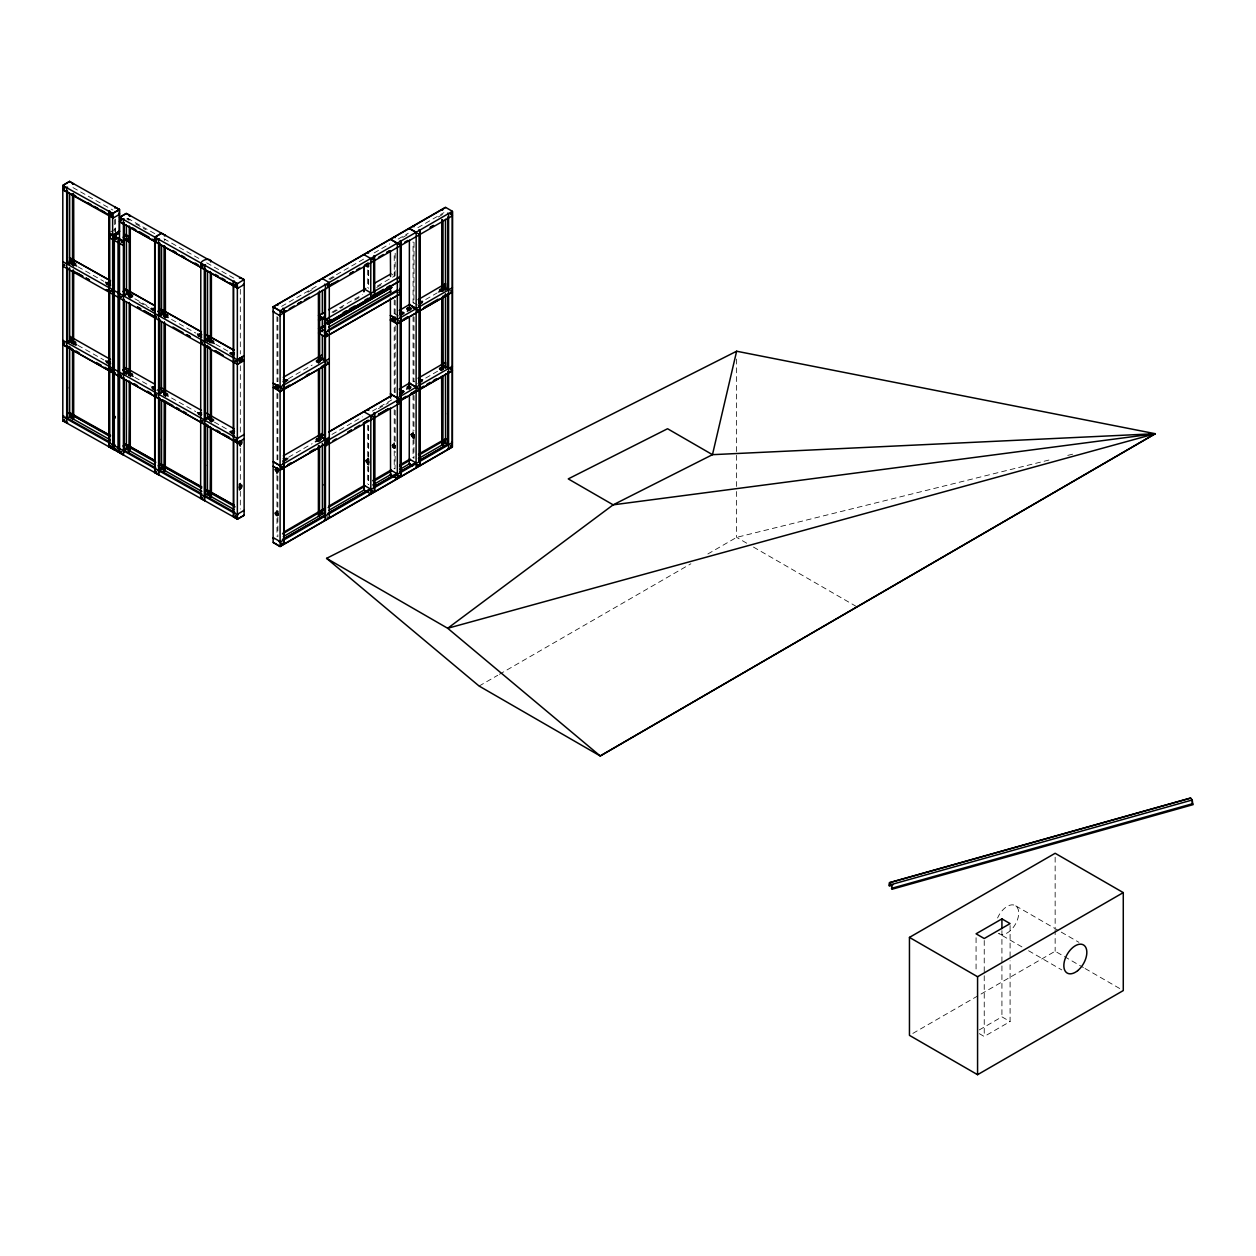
<?xml version="1.0" encoding="UTF-8"?>
<svg xmlns="http://www.w3.org/2000/svg" width="1256" height="1256" viewBox="0 0 1256 1256"><rect width="100%" height="100%" fill="white"/><g stroke="black" fill="none" stroke-linecap="round" stroke-linejoin="round"><path stroke-width="0.75" stroke-dasharray="5 3.75" d="M392.484 274.232L392.579 274.986M110.497 231.936L115.615 228.922M281.579 306.37L318.757 284.908M328.884 279.052L364.13 258.799M374.194 252.896L389.721 243.931M398.168 239.064L408.294 233.208M417.856 227.681L443.933 212.641M307.83 292.224L314.581 288.331M329.826 279.633L336.514 275.661M402.689 237.463L407.289 234.794M438.281 217.005L443.18 214.085M331.961 312.21L362.34 294.673M377.397 285.976L394.227 276.257L394.227 252.676M332.919 312.666L343.014 306.825M354.804 300.121L361.524 296.149M376.674 287.498L383.41 283.511M276.979 316.528L277.058 381.212M394.227 313.56L394.227 299.839M288.409 378.778L312.163 365.072M425.705 299.509L437.229 292.852M277.058 459.775L276.979 393.112M413.067 316.418L413.067 381.259L418.248 383.944M288.597 457.247L312.163 443.651M425.705 378.087L438.674 370.599M331.961 434.435L362.34 416.898M372.341 411.105L392.626 399.408M378.354 408.655L388.449 402.831M479.101 686.043L497.753 675.288M499.433 674.299L690.894 563.771M707.835 553.99L736.628 537.364L1052.528 459.162M912.845 1033.405L1055.15 951.247L1083.394 967.544M979.303 1029.904L1001.927 1016.842L1010.091 1021.552L1010.091 960.824M979.335 1033.657L984.233 1036.483L1010.091 1021.552M1067.757 455.394L1073.456 453.981M72.989 187.615L112.852 210.05M127.547 218.309L155.414 233.993M163.955 238.797L199.814 258.971M206.643 262.818L235.877 279.272M127.547 218.403L130.012 219.706M126.683 218.827L129.148 220.318M135.805 223.961L145.806 229.675M77.966 266.774L103.824 281.328M134.879 298.802L148.459 306.448M171.523 319.416L195.732 333.028M215.844 344.348L229.189 351.868M139.133 302.194L149.134 307.814M77.966 345.353L103.824 359.907M134.879 377.381L150.155 385.969M171.523 397.995L195.732 411.607M214.384 422.11L229.189 430.431M413.145 302.523L418.248 305.459M414.025 303.136L413.067 302.68L413.067 241.89M394.196 313.451L399.298 316.402M746.723 543.189L736.628 537.364L736.628 488.38M753.459 547.067L857.754 607.292M413.067 381.259L414.025 381.714M395.185 392.594L394.227 392.139L394.227 327.298M412.973 457.467L413.852 458.063M276.979 381.259L277.937 381.714L277.843 317.124M394.133 468.331L395.012 468.943L395.185 451.454M1015.774 905.874L1078.92 942.33M1085.058 968.502L1123.272 990.576M1021.929 946.898L998.661 933.475A16.25 9.389 -60 0 0 1015.602 923.898A16.25 9.389 -60 0 0 1014.314 905.136A16.25 9.389 -60 0 0 997.594 917.979M1028.57 950.729L1061.791 969.915M115.521 228.969L115.521 233.302M1055.15 857.204L1055.15 927.729M1055.15 929.691L1055.15 951.247M1010.091 925.562L1010.091 958.862M1001.927 930.633L1001.927 963.949M1001.927 965.895L1001.927 1016.842M984.233 940.493L984.233 973.793M984.233 975.755L984.233 1036.483M976.069 937.73L976.069 971.029M736.628 359.059L736.628 486.417M414.025 242.424L413.946 303.183M414.025 316.967L413.946 381.761M414.025 395.53L413.946 430.824M413.946 438.658L413.946 458.252M413.067 394.871L413.067 430.321M413.067 439.993L413.067 457.749M395.185 253.225L395.106 276.854M395.185 300.31L395.106 314.063M395.185 325.885L395.106 392.641M395.185 410.32L395.106 441.704M394.306 271.955L394.306 276.21M394.227 409.676L394.227 441.201M394.227 450.873L394.227 468.629M368.667 270.495L368.667 288.048M368.667 425.737L368.667 457.027M368.667 466.808L368.667 484.408M368.573 270.542L368.573 288.095M368.573 425.784L368.573 457.074M368.573 466.855L368.573 484.455M367.71 269.93L367.71 287.593M367.71 425.172L367.71 456.572M367.71 466.243L367.71 483.937M277.843 393.63L277.843 460.34M277.843 476.103L277.843 509.402M277.843 517.236L277.843 536.83M276.979 475.412L276.979 510.862M276.979 518.571L276.979 536.328M240.32 289.273L240.32 354.004M240.32 365.779L240.32 432.566M240.32 448.156L240.32 481.629M240.32 491.3L240.32 509.057M115.615 219.109L115.615 230.931M114.657 219.643L114.751 231.449M165.18 239.488L164.316 240.1L165.18 239.488"/><path stroke-width="1.5" d="M112.506 234.998L108.754 232.988L123.496 241.293L130.279 237.18L125.396 234.417M130.2 237.321L126.526 235.249M893.063 884.695L889.295 885.794L889.562 882.623L1190.594 798.031L1192.242 799.978L1192.494 803.777M110.685 291C112.726 291.298 108.675 290.466 110.685 290.78M736.628 351.225L712.466 454.672L613.163 504.834L447.701 628.283L326.576 558.355L736.628 351.225L1155.284 433.713L600.227 755.971L479.101 686.043L326.576 558.355M63.742 189.154L62.8 189.813L112.71 217.806L112.71 213.457L119.493 209.532L69.582 181.461L62.973 185.543M118.033 452.003L118.033 238.106L114.218 235.971L119.242 232.988L114.296 236.018L114.296 449.805L118.975 451.438M159.449 474.203L158.586 474.815L154.692 472.633L154.692 237.258L161.553 233.192M237.431 283.715L233.459 281.564L233.459 516.954L237.431 519.089L62.878 420.886M69.582 416.914L73.555 419.049L73.555 350.393M122.962 450.81L126.385 448.879L126.385 380.128M244.135 515.117L244.214 279.523L237.353 283.668L237.353 519.309L244.214 515.243L237.353 519.042M69.661 181.304L62.8 185.37L62.8 421.105M72.597 184.239L73.555 183.674M108.754 446.775L108.754 211.401L109.696 210.835M115.615 207.334L114.751 207.946M108.754 211.401L112.632 213.583L119.493 209.344L119.603 452.804M109.005 215.718L109.884 215.2M119.414 213.74L118.551 214.352L119.493 213.787M112.632 217.853L113.59 217.288L62.878 189.672M112.71 218.34L119.414 214.384M240.32 277.607L244.135 279.743L126.307 213.379L119.524 217.288L237.431 283.636M130.279 215.592L129.337 216.158L130.122 215.592L126.385 213.504L119.603 217.414L123.418 219.659L124.36 219.094L123.418 219.565L123.418 455.033M119.524 221.731L237.353 288.017L238.295 287.451M123.323 223.772L124.187 223.254M62.878 261.688L237.431 359.985M69.582 257.716L109.523 280.104M109.696 236.756L108.754 237.415L123.496 245.532M112.506 235.092L119.21 231.135M113.04 235.312L119.744 231.339M63.742 265.518L62.8 266.162L237.431 364.334M66.662 263.807L73.366 259.851M72.424 264.655L73.476 264.137L72.424 264.749L72.518 261.923M118.033 238.2L118.975 237.651M123.167 237.227L126.526 235.155M123.418 245.674L124.36 245.014M124.438 239.425L129.337 242.173L130.279 241.607L125.302 238.813M158.586 474.815L158.586 239.346L159.449 238.828M164.489 235.94L165.447 235.374M108.911 287.797L109.774 287.279L109.696 214.76M108.911 291.816L109.696 291.251L109.774 365.857L108.911 366.375L109.774 365.857M108.754 292.02L109.774 291.298M112.632 289.775L112.71 294.155M109.005 292.067L109.884 291.471L106.477 289.555M126.385 289.587L122.962 291.612L126.416 289.696L154.943 305.852M123.386 295.819L130.279 291.769M122.962 296.243L126.495 294.171L126.385 225.169M130.2 292.036L129.337 292.538M123.323 300.121L124.36 299.509M123.418 300.278L124.36 299.713M130.279 296.212L129.337 296.777L129.242 225.907M62.8 340.313L237.431 438.564M69.661 336.247L110.559 359.452M63.742 344.081L62.8 344.741L237.431 442.897M73.366 338.414L66.694 342.605L67.636 342.15L67.557 267.544M73.476 338.696L72.597 339.199L72.518 270.48M66.584 346.782L67.636 346.154M73.476 342.7L72.424 343.328L72.518 340.502M204.524 500.673L204.524 265.299L205.482 264.733L204.524 265.204L204.524 500.579L200.646 498.475L200.803 263.101M211.385 261.232L210.443 261.798L211.228 261.232C208.543 255.627 194.727 263.917 204.524 265.299M158.13 311.221L161.475 309.243L158.13 311.504M158.225 311.567L161.584 309.573L201.431 331.804M158.554 315.523L165.258 311.645M158.664 315.79L165.447 311.567M164.316 316.355L165.368 315.837L164.316 316.449L164.41 245.689L164.489 316.559A1.868 1.083 0 0 0 167.597 316.072A1.868 1.083 0 0 0 165.274 314.769A1.868 1.083 0 0 0 164.473 316.575A1.868 1.083 0 0 0 167.597 315.978A1.868 1.083 0 0 0 165.274 314.675A1.868 1.083 0 0 0 164.473 316.481M158.586 320.06L159.528 319.401M239.456 278.11L240.32 277.513M244.214 283.95L243.256 284.421M237.431 288.519L244.135 284.547M108.754 370.599L109.774 369.876M109.005 370.646L109.884 370.143M112.632 368.353L112.71 372.734M112.632 372.781L113.59 372.216M122.962 370.002L126.307 368.024M122.962 370.284L126.385 368.165M123.386 374.304L130.279 370.347M123.418 374.524L130.2 370.489L130.122 303.842M129.148 375.246L130.2 374.618M130.279 374.79L129.337 375.34L129.242 372.42M237.353 514.881L238.295 514.316L237.431 514.929L62.8 416.662L63.742 416.097M110.591 435.816L68.719 413.161L69.661 412.596L110.34 435.487M62.878 416.709L63.742 416.207M66.913 418.656L69.661 417.039L69.661 346.342M62.973 420.933L67.636 422.55M73.555 419.049L72.518 419.567L72.518 349.042L67.447 346.169L67.636 418.64M204.508 341.459L211.385 337.409M201.776 343.265L200.897 343.689M206.738 340.329L207.601 339.811M210.443 338.178L211.306 337.676M210.254 342.307L211.228 341.632M206.549 340.219L210.443 342.401L211.385 341.852L211.385 272.992M158.13 389.972L161.553 387.947L201.431 410.382M158.13 390.067L161.584 388.057M165.447 390.129L158.586 394.321L159.528 393.85L159.528 319.291M161.663 392.531L160.611 392.845M164.41 390.851L164.41 322.18L164.41 390.851L165.274 390.349M165.368 394.415L164.316 395.028L164.41 392.202M165.447 394.572L164.489 395.138L164.489 392.249M233.616 357.96L234.495 357.442M233.616 361.979L234.495 361.461M237.431 359.703L244.135 355.746L237.353 359.938M233.726 362.246L234.589 361.634M237.353 364.381L238.295 363.816M239.551 358.698L243.256 360.88L244.214 360.315L240.43 358.274M237.431 364.507L244.135 360.55M109.005 442.661L109.884 442.065L65.453 417.165M112.632 213.41L112.71 448.926L108.911 446.775L109.774 446.257M112.538 444.655L115.269 445.189L114.406 445.707M118.786 447.073L117.923 447.591L118.786 447.167M122.962 446.006L126.307 444.027M126.495 444.765L125.631 445.283L126.495 444.671L154.99 460.795M129.148 447.262L130.012 446.649M130.279 382.311L130.279 450.967L129.337 451.532L130.122 382.405M200.646 422.299L201.588 421.733M204.508 420.038L211.196 415.971M200.897 422.346L201.776 421.749M204.524 420.163L211.385 415.987M204.43 424.34L205.482 423.712L205.482 496.183M211.306 420.258L210.254 420.791M204.524 424.481L205.482 423.837M211.385 420.415L210.443 420.98L210.364 348.038M158.13 465.788L161.475 463.809M164.316 466.949L165.18 466.431L164.316 467.044M164.41 471.267L164.489 400.805L164.41 471.267L165.447 470.749L161.553 468.567L158.13 470.592L161.553 468.661L161.553 399.91M233.538 436.491L234.495 436.02M233.538 440.511L234.401 439.993M234.495 440.04L233.726 440.73L234.589 440.306M237.353 438.517L244.214 434.45M238.295 442.395L237.431 442.803L62.878 344.599M243.256 439.443L244.135 438.846L237.353 442.96M200.897 494.377L201.776 493.765L159.339 469.885M207.601 490.311L206.738 490.908L235.013 506.827M204.43 496.356L205.293 495.743L234.998 512.558M211.118 492.289L210.254 492.807M211.385 427.951L211.385 496.607L210.443 497.172L211.228 428.045M237.431 514.285L244.135 510.313M244.214 510.815L243.256 511.459L244.135 510.957M69.582 181.539L73.382 183.674M123.418 241.246L119.822 239.221M114.139 449.805L114.296 236.018M1155.284 433.713L600.227 755.971L447.701 628.283L1155.284 433.713L712.466 454.672L667.564 428.736L568.246 478.897L613.163 504.834L1155.284 433.713L1151.485 434.655M273.133 306.809L445.472 207.303L452.427 211.322L452.427 447.042L280.088 546.548L273.133 542.529L273.133 306.809L280.088 310.907L280.088 546.548M445.55 207.538L273.133 306.982L280.088 311.001M277.843 305.365L276.979 304.768M319.464 281.344L318.49 280.795M395.106 237.667L394.227 237.07M413.946 226.786L413.067 226.19M442.599 210.254L441.625 209.705M282.961 308.222L283.919 308.788L283.919 544.162L282.883 543.644M324.566 284.201L325.445 284.814L325.445 520.188L324.488 519.623M400.13 240.571L401.182 241.089L401.182 476.464L400.224 475.898M418.97 229.707L420.022 230.209L420.022 465.584M447.623 213.159L448.58 213.708L448.58 449.099L447.623 448.533M279.994 310.876L452.427 211.322L452.254 446.869L279.994 546.407L273.29 542.356M282.49 312.666L285.866 310.719M333.17 283.401L328.146 286.305L329.025 286.902L328.146 286.305L338.194 280.59M365.009 265.016L368.353 263.085L365.009 265.126M430.29 227.336L433.54 225.452L430.29 227.43M282.49 312.76L285.866 310.813M289.241 308.866L294.312 305.946M304.423 300.09L309.494 297.17M356.626 269.962L359.985 268.015M378.449 257.354L383.394 254.513M404.652 242.235L407.713 240.461M323.624 312.775L318.49 315.539L325.445 319.558M328.601 309.714L365.7 288.472M374.037 283.479L390.946 273.902M323.624 317.014L318.49 319.982L319.464 320.531L322.823 318.49M319.464 320.359L318.663 319.793M318.584 315.68L325.367 319.605L401.182 275.833M327.847 321.489L331.223 319.448M342.998 312.744L346.373 310.703M349.733 308.866L354.773 305.946M364.884 300.121L368.244 298.174M373.299 295.254L383.394 289.335M386.754 287.483L390.114 285.536M400.13 279.586L401.182 280.088L325.367 323.844L324.488 323.263L325.445 323.985L401.182 280.261L400.224 279.539M323.624 325.791L318.49 328.57L319.464 329.213L322.823 327.267M328.601 322.729L390.946 286.933M319.464 329.119L322.823 327.172M327.879 324.268L391.825 287.341M327.879 324.362L391.825 287.436M323.624 330.045L318.49 332.997L325.445 337.016L401.182 293.292L325.367 336.875L324.488 332.024M328.601 327.172L390.946 291.172M327.847 330.171L396.849 290.246M325.367 332.62L401.182 288.864L400.224 288.299M283.306 377.287L322.337 354.757M399.267 310.53L409.833 304.25M418.122 299.65L445.472 283.668M318.663 357.191L319.542 357.693M441.72 286.148L442.677 286.604L442.677 220.004M274.436 386.848L278.22 384.666M283.306 381.73L286.933 379.642M317.313 362.073A1.868 1.083 0 0 0 320.123 361.131A1.868 1.083 0 0 0 317.313 360.189A1.868 1.083 0 0 0 317.313 362.073L322.415 359.137M395.248 317.093L390.381 319.903L391.338 320.359M400.099 314.298L403.349 312.43M419.111 303.324L422.613 301.299M438.674 292.02L444.341 288.754M274.436 386.942L276.87 385.529C279.539 386.126 274.075 389.203 273.211 387.555L280.088 391.621L329.292 363.204L328.334 362.654M318.663 292.491L318.757 361.351L322.415 359.247L322.337 335.462M390.475 319.95L395.012 318.349L392.563 319.762M441.892 290.262L444.341 288.849M277.843 385.78L277.843 389.705M442.677 290.623L442.599 287.985M284.453 382.169L287.797 380.144M401.151 314.801L404.228 312.932M407.289 311.252L410.367 309.384L409.487 308.976M441.798 219.502L441.72 290.152L442.771 290.764L446.43 288.66M324.566 290.058L324.566 360.598M419.064 233.569L419.064 306.04M397.257 319.526L452.427 287.687M283.762 385.168L282.883 384.666M401.009 317.47L400.13 316.967L400.224 244.433M419.849 306.605L418.97 306.087M284.453 387.978L289.492 385.074M306.244 375.403L309.588 373.472M321.316 366.705L324.676 364.758M403.113 319.479L407.713 316.716M423.696 307.594L438.156 299.148M442.991 296.463L446.194 294.501M452.348 291.973L397.257 323.781L452.427 292.114L451.469 291.471M283.306 455.865L322.337 433.336M399.267 389.109L409.833 382.829M418.122 378.229L445.55 362.293L445.55 366.721L441.892 368.84M318.663 435.754L325.445 439.679L325.367 446.068L401.182 402.501L400.224 401.841M441.72 364.711L442.677 365.182M319.464 436.319L319.542 369.562M320.186 436.79L323.546 434.859M328.601 431.938L390.867 395.985M320.264 436.947L323.624 435M328.68 432.08L390.946 396.127M283.306 460.293L286.933 458.22M315.413 441.767L320.641 438.752M400.099 392.861L403.349 390.993M406.583 389.125L409.833 387.256M419.111 381.903L422.613 379.877M440.526 369.531L445.55 366.626M442.677 369.186L442.599 296.557M282.773 461.721L287.797 458.723M399.612 394.164L404.228 391.511M324.566 439.176L324.566 364.617L325.54 365.182L324.488 364.664M401.088 321.442L400.13 320.986L400.224 395.499M279.994 465.803L329.213 437.292M397.257 398.105L452.427 366.25M283.762 463.747L282.883 463.244M401.009 396.048L400.13 395.546M325.367 441.829L401.182 398.058M287.812 464.626L291.156 462.695M309.588 452.05L314.612 449.146M403.113 398.058L406.175 396.284M410.791 393.615L415.406 390.867M420.477 388.026L423.696 386.173M426.914 384.305L430.133 382.358M433.336 380.599L436.554 378.653M329.213 441.641L279.994 470.042L279.13 469.634M397.257 402.36L452.348 370.551M348.053 431.97L351.413 430.023M388.434 408.64L378.339 414.48L388.434 408.75M332.903 440.809L336.263 438.862M348.053 432.064L351.413 430.117M354.773 428.17L359.828 425.266M283.338 532.403L323.812 508.837M328.946 506.074L364.366 485.428M372.812 480.546L391.401 469.822M399.848 464.94L409.99 459.084M418.436 454.201L445.55 438.736L445.55 442.991L448.251 444.64M282.522 533.879L323.122 510.344L322.243 509.842L323.122 510.438M328.146 507.55L365.009 486.166L364.13 485.664L365.009 486.166M373.425 481.409L391.527 470.953L390.647 470.435M399.612 466.274L410.367 459.979L409.487 459.57M418.735 455.237L446.43 439.16L445.472 438.595M283.275 536.689L323.907 513.217M328.884 510.344L364.46 489.809M372.812 484.973L391.48 474.203M399.848 469.367L410.068 463.48M418.436 458.644L445.55 442.991L445.472 374.209M442.677 377.02L442.599 445.629L442.599 377.067M324.676 515.352L282.49 539.609L324.676 515.352L325.54 515.871M370.033 489.071L328.146 513.249L329.025 513.861L328.146 513.343L370.033 489.165L370.913 489.667L370.033 489.165M374.398 487.658L373.519 487.061L396.551 473.763L397.43 474.36M400.915 472.35L400.036 471.754L415.406 462.883L416.27 463.385M448.204 443.933L418.876 460.874L419.755 461.47M373.519 487.155L396.551 473.763M400.036 471.848L415.406 462.977M418.876 460.968L448.204 444.027M279.994 542.168L452.427 442.614L451.469 442.065M909.454 937.4L1055.15 853.279L1123.272 892.608L1123.272 990.576L977.576 1074.696L909.454 1035.352L909.454 937.4L977.576 976.728L1123.272 892.608M1001.927 918.89L976.069 933.805L984.233 938.53L1010.091 923.6L1001.927 918.89L1001.927 928.671M1190.625 798.11L889.593 882.701L889.295 885.794M891.462 888.369L1192.494 803.73L1193.2 804.609L892.168 889.201L891.211 884.554L889.562 882.623M115.615 207.428L119.336 209.532M165.274 235.374L161.553 233.286L154.865 237.258L154.865 472.633M67.557 187.128L66.694 187.741L62.8 185.543L112.71 213.457M234.401 281.014L233.459 281.564L233.616 516.938M154.692 237.258L158.586 239.441M72.283 193.958L75.705 195.983M87.669 202.703L91.091 204.634M94.498 206.455L97.921 208.48M101.328 210.302L104.75 212.327M132.508 227.838L135.836 229.817M139.165 231.591L149.166 237.306M152.494 239.174L155.823 241.058M172.92 250.588L176.311 252.582M181.413 255.455L184.805 257.354M194.978 262.991L198.369 265M215.2 274.358L218.497 276.32M221.794 278.078L225.091 280.025M230.052 282.82L234.998 285.599M119.603 221.59L237.431 287.875M124.438 239.331L129.337 242.078M125.396 289.021L155.257 305.82M206.408 334.614L234.197 350.251M69.582 257.81L110.559 280.873M161.475 309.51L200.756 331.615M207.413 335.368L233.867 350.251M72.518 260.573L72.518 193.989M130.122 296.008L129.148 296.573M69.582 262.049L76.679 266.052M105.535 282.286L110.622 285.143M126.385 294.014L131.488 296.887M151.662 308.238L155.257 310.263A1.868 1.083 0 0 1 152.478 309.4A1.868 1.083 0 0 1 155.273 308.442M161.553 313.812L168.194 317.548M197.428 333.986L201.431 336.231M206.408 339.041L214.384 343.532M230.664 352.685L234.197 354.679A1.868 1.083 0 0 1 231.606 354.333A1.868 1.083 0 0 1 231.905 352.873A1.868 1.083 0 0 1 234.432 352.92M68.719 262.661L72.597 264.639M106.352 283.746L109.759 285.756M150.798 308.756L154.127 310.719M198.26 335.446L201.651 337.456M229.785 353.203L233.051 355.118M67.557 263.524L67.557 191.053M124.281 295.443L124.281 222.971M66.772 264.09L73.476 260.118L73.382 193.471M204.618 341.632L205.482 341.13L205.387 268.596M77.637 273.321L82.723 276.194M86.115 278.094L89.521 280.01L86.115 278.188M137.501 307.014L140.829 308.882L137.501 307.108M144.173 310.766L154.158 316.386M206.926 346.059L210.176 347.896L206.926 346.169M219.941 353.391L215.059 350.644L223.191 355.322M72.55 270.558L82.723 276.289M106.477 289.649L109.884 291.565M144.173 310.86L154.158 316.481M172.92 327.031L183.109 332.762M125.396 367.6L155.257 384.399M206.408 413.177L234.197 428.814M211.306 416.238L211.228 349.482M129.242 371.07L129.242 302.398M69.582 340.627L76.679 344.631M105.535 360.865L110.622 363.722M125.396 372.027L133.183 376.423M151.866 386.926L155.257 388.842A1.868 1.083 0 0 1 152.478 387.869A1.868 1.083 0 0 1 155.273 386.911A1.868 1.083 0 0 0 152.478 387.963A1.868 1.083 0 0 0 155.304 388.889M164.881 394.243L168.194 396.127M197.428 412.565L201.431 414.81M206.408 417.62L212.5 421.043M230.664 431.263L234.197 433.257M70.823 341.428L73.288 342.81L73.382 269.977M126.307 372.639L130.2 374.838L130.122 371.902M207.413 418.279L211.118 420.273M129.242 375.089L129.337 375.136A1.868 1.083 0 0 0 132.429 374.775A1.868 1.083 0 0 0 130.106 373.456A1.868 1.083 0 0 0 129.305 375.277M75.815 345.227L68.719 341.24M152.463 388.261L155.791 390.239M229.785 431.766L233.051 433.697M124.281 374.021L124.187 299.603M159.528 393.85L159.449 319.244M205.387 419.645L205.387 345.086M75.941 350.942L79.332 352.952M96.304 362.497L101.391 365.37M104.782 367.27L108.173 369.186M134.172 383.708L137.501 385.686M147.502 391.213L150.83 393.175M162.746 399.879L172.92 405.61M176.311 407.415L179.702 409.425M183.109 411.246L186.5 413.24M205.293 423.822L208.543 425.658M216.691 430.133L219.941 432.064M223.191 433.901L229.707 437.559M125.584 444.059L154.394 460.277M161.176 464.092L201.839 486.967M206.926 489.84L234.04 505.085M200.819 486.59L160.784 464.971L201.651 488.05M207.601 490.405L234.228 505.383M68.719 413.161L109.712 436.334M125.631 445.189L155.791 462.255M126.385 448.785L130.279 450.967M211.385 496.607L207.413 494.471L207.507 425.768M69.582 416.992L110.34 439.914M125.506 448.455L154.394 464.704M159.402 467.53L201.839 491.41M206.847 494.22L234.04 509.528M124.187 450.197L155.823 468.001M119.697 452.851L123.418 454.939M409.22 228.404L416.176 232.329L416.097 467.75M390.475 239.331L397.257 243.256M363.863 254.607L370.818 258.516L370.724 297.578M322.415 278.628L329.292 282.584L329.292 517.959M363.863 411.748L370.818 415.673L370.818 493.985L363.942 490.028L363.863 423.492M390.553 239.284L397.336 243.209L397.336 478.677L390.381 474.658M451.469 215.106L452.427 215.765L279.994 315.115L279.13 314.707M409.315 228.451L416.176 232.423M418.876 234.024L419.755 234.527M400.036 244.794L400.915 245.312L400.036 244.889M441.814 285.866L448.58 290.01L447.623 289.555L447.701 217.037M367.71 252.377L368.667 252.943L367.71 252.472M373.519 260.118L374.398 260.714M409.315 304.454L416.207 308.505L409.22 304.596M419.944 310.687L418.97 310.106L418.97 384.666L419.944 385.121M418.876 310.279L420.022 310.829M409.22 309.023L410.367 309.384M363.942 288.849L370.724 292.774M373.691 294.846L374.649 295.411L374.649 256.397L373.691 255.847L374.492 295.411L373.613 294.893M390.475 315.334L397.257 319.26M390.381 315.476L397.336 319.479M400.036 321.159L400.915 321.662M400.036 321.253L400.915 321.756M397.336 323.922L396.378 323.373M390.475 320.139L397.257 324.064M441.814 364.444L448.58 368.589L447.623 368.134L447.623 293.574M451.469 370.033L452.427 370.693L397.336 402.501M441.72 368.73L442.771 369.343L442.677 296.51M447.811 372.153L448.675 372.749M416.207 387.068L409.409 383.253M418.97 388.685L419.944 389.14M409.22 383.174L416.207 387.162M418.876 388.858L420.022 389.391M418.876 388.952L419.755 389.454M409.315 387.555L410.367 388.057M409.22 387.602L410.194 388.057M415.218 391.056L416.27 391.37M273.133 311.237L274.091 311.708M273.211 311.833L279.994 315.758M390.475 393.913L397.257 397.822M329.213 358.729L279.994 387.225L273.133 383.174L279.994 386.942M390.381 394.039L397.336 398.058M400.036 399.832L400.915 400.334M318.679 356.955L325.477 360.974M328.334 362.56L329.213 363.062L279.994 391.48L279.13 391.056M322.337 359.2L323.294 359.75M324.488 360.645L325.445 361.1L325.367 365.166M318.663 361.194L319.636 361.759M318.584 361.241L319.636 361.854L319.542 291.047M441.625 445.079L442.677 445.582M409.315 459.037L416.097 462.946M282.961 388.638L283.84 389.14L282.883 388.685M409.393 463.794L412.784 465.74L409.22 463.794L409.393 395.138M390.475 469.917L397.257 473.826M397.336 478.583L390.553 474.658L390.381 407.98M318.679 435.534L325.477 439.459M329.213 441.735L279.994 470.137L273.133 466.18L274.091 466.73M318.49 437.763L321.285 439.38M318.663 439.773L319.636 440.338L319.542 437.606M318.584 439.82L319.636 440.432M324.488 445.566L325.367 446.068M324.488 445.66L325.445 446.21M363.942 485.224L370.724 489.134M273.211 461.611L279.994 465.521M282.961 467.216L283.84 467.719M273.133 461.737L280.088 465.756M282.883 467.263L283.762 467.766M318.757 511.851L319.636 512.448M273.211 537.599L279.994 541.524M273.133 538.102L274.091 538.745M279.13 541.65L280.088 542.105M322.415 514.002L322.337 443.337M892.168 889.201L891.179 884.585L1192.242 799.978L1192.494 803.73M977.576 976.728L977.576 1074.696M447.701 372.09L447.623 444.624M445.55 283.715L445.55 288.142M445.472 219.251L445.472 289.963M445.472 293.794L445.472 368.322M442.677 287.938L442.771 290.764M442.599 220.051L442.599 286.651M441.798 297.955L441.625 370.536M441.625 376.423L441.798 445.079M419.849 230.209L419.849 465.584M419.064 388.638L418.97 461.156M414.025 434.702L413.946 438.658M413.067 432.143L413.067 438.156M409.393 240.179L409.315 309.07M409.393 316.669L409.22 389.25M401.009 241.089L401.009 476.464M400.224 399.518L400.13 472.036M395.185 318.035L395.106 322.007M394.227 317.485L394.227 321.505M394.227 443.023L394.227 447.073M390.381 250.996L390.553 276.555M390.381 286.368L390.553 292.24M390.381 298.127L390.553 398.168M374.649 491.771L374.649 413.554L373.691 412.989L374.492 413.554L374.492 491.771M373.691 259.741L373.691 290.952M373.691 416.898L373.691 487.312M368.573 459.021L368.573 464.893M367.71 458.424L367.71 464.39M364.02 266.303L364.02 291.659M364.02 423.492L364.02 489.981M363.863 266.303L363.863 291.659M325.367 319.605L325.367 323.844M324.566 443.195L324.488 517.676M322.337 290.277L322.337 313.984M322.337 317.799L322.337 331.631M322.337 366.846L322.415 436.303M319.542 446.163L319.464 516.718L318.49 516.169L318.49 445.55M318.663 369.044L318.757 439.93M318.663 445.66L318.663 516.169M318.49 292.491L318.49 363.172M318.49 369.06L318.584 440.746M283.762 308.788L283.762 544.162M277.937 468.221L277.843 472.193M277.937 511.318L277.843 515.274M276.979 385.184L276.979 389.187M276.979 467.562L276.979 473.638M276.979 510.862L276.979 514.772M240.32 357.929L240.32 361.932M240.32 442.269L240.32 446.194M240.32 483.466L240.32 489.479M239.378 358.478L239.456 362.45M239.378 440.966L239.456 444.938M239.378 484.062L239.456 489.981M211.385 349.498L211.385 422.063M211.228 272.976L211.306 341.899M210.364 271.531L210.443 342.401A1.868 1.083 0 0 0 213.536 341.93A1.868 1.083 0 0 0 211.212 340.611A1.868 1.083 0 0 0 210.427 342.433M210.364 426.6L210.443 497.172M207.507 270.809L207.507 341.522M207.507 345.337L207.601 418.389M165.274 247.134L165.447 317.752M165.274 323.64L165.447 396.221M165.447 402.108L165.274 470.749M161.553 244.951L161.553 315.57M161.553 321.458L161.475 392.437M159.528 242.801L159.528 315.272L159.449 242.753M159.528 397.869L159.528 472.303M159.449 397.822L159.449 472.256M130.279 227.367L130.279 297.97M130.279 303.858L130.279 376.439M130.122 227.352L130.2 296.259M129.242 380.961L129.337 451.532M126.385 301.675L126.385 374.335M124.281 378.025L124.281 452.458M119.414 209.501L119.336 231.104M118.975 371.022L118.975 296.479L118.896 370.975M118.975 376.91L118.975 447.513L118.896 376.863M109.696 369.829L109.774 442.348M108.911 211.401L108.911 446.775M73.555 195.449L73.555 266.052M73.555 271.94L73.555 344.521M73.382 261.405L73.288 264.231M73.382 350.487L73.382 419.049M69.661 193.251L69.661 263.964M69.661 267.795L69.661 342.417M66.694 187.646L66.694 423.115M418.939 301.566A1.868 1.083 0 0 1 421.592 301.566A1.868 1.083 0 0 1 421.592 303.089A1.868 1.083 0 0 1 418.939 303.089M400.099 312.351A1.868 1.083 0 0 1 402.752 312.351A1.868 1.083 0 0 1 402.752 313.874A1.868 1.083 0 0 1 400.099 313.874M283.228 379.877A1.868 1.083 0 0 1 286.038 380.804A1.868 1.083 0 0 1 283.228 381.746M418.939 380.05A1.868 1.083 0 0 1 421.592 380.05A1.868 1.083 0 0 1 421.592 381.573A1.868 1.083 0 0 1 418.939 381.573M283.228 458.456A1.868 1.083 0 0 1 286.038 459.382A1.868 1.083 0 0 1 283.228 460.324M447.795 414.59A1.868 1.083 60 0 1 447.795 413.051M447.795 288.001A1.868 1.083 60 0 1 447.795 286.462M413.852 391.652A1.868 1.083 60 0 1 413.632 393.379A1.868 1.083 60 0 1 412.046 392.704A1.868 1.083 60 0 0 413.726 393.332A1.868 1.083 60 0 0 413.93 391.605M412.706 307.296A1.868 1.083 60 0 1 413.632 308.269A1.868 1.083 60 0 0 412.125 307.061M367.333 263.713A1.868 1.083 60 0 1 368.667 266.005A1.868 1.083 60 0 1 367.333 266.759A1.868 1.083 60 0 1 366.014 264.466M110.041 284.06A1.868 1.083 0 0 1 107.231 284.358A1.868 1.083 0 0 1 107.184 282.71A1.868 1.083 0 0 1 110.026 282.977M234.432 431.405A1.868 1.083 0 0 0 231.905 431.358A1.868 1.083 0 0 0 231.606 432.802A1.868 1.083 0 0 0 234.071 433.1A1.868 1.083 0 0 1 231.606 432.896A1.868 1.083 0 0 1 231.905 431.452A1.868 1.083 0 0 1 234.432 431.499M201.635 414.464A1.868 1.083 0 0 1 198.998 414.48A1.868 1.083 0 0 1 198.966 412.957A1.868 1.083 0 0 1 201.604 412.941M110.041 362.623A1.868 1.083 0 0 1 107.231 362.937A1.868 1.083 0 0 1 107.184 361.288A1.868 1.083 0 0 1 110.026 361.555M205.419 464.971A1.868 1.068 -60.6 0 1 205.419 465.756M205.419 338.382A1.868 1.068 -60.6 0 1 205.419 339.167M158.853 438.548A1.868 1.068 -60.6 0 1 158.853 441.201M158.853 311.959A1.868 1.068 -60.6 0 1 158.853 314.597M67.149 386.879A1.868 1.068 -60.6 0 1 67.149 389.046M67.149 260.29A1.868 1.068 -60.6 0 1 67.149 262.457M123.606 418.719A1.868 1.068 -60.6 0 1 123.606 421.372M123.606 292.13A1.868 1.068 -60.6 0 1 123.606 294.767M114.94 417.981A1.868 1.068 -60.6 0 1 114.94 416.458M114.846 417.934A1.868 1.068 -60.6 0 1 114.846 416.411M114.94 374.335A1.868 1.068 -60.6 0 1 114.94 372.812M114.846 374.288A1.868 1.068 -60.6 0 1 114.846 372.765M281.266 311.99L281.956 311.488L281.266 311.99M281.266 388.606L281.894 388.041L281.266 388.606M281.266 467.169L281.894 466.62L281.266 467.169M281.266 543.785L281.956 543.283L281.266 543.785M319.683 316.528L320.374 316.025L319.683 316.528M319.683 330.422L320.374 329.904L319.683 330.422M327.376 285.379L328.004 284.814L327.376 285.379M320.421 357.976L321.112 357.458L320.421 357.976M326.639 320.547L327.329 320.045L326.639 320.547M326.639 334.426L327.267 333.861L326.639 334.426M327.376 361.979L327.408 361.854M320.421 436.539L320.453 436.413M326.639 442.771L327.267 442.206L326.639 442.771M327.376 440.558L328.067 440.055L327.376 440.558M320.421 513.155L321.112 512.652L320.421 513.155M327.376 517.174L327.408 517.048M371.996 259.615L372.687 259.097L371.996 259.615M371.996 295.034L372.043 294.909M371.996 416.757L372.687 416.254L371.996 416.757M371.996 491.41L372.687 490.892L371.996 491.41M398.529 244.292L399.22 243.79L398.529 244.292M399.267 278.612L399.958 278.11L399.267 278.612M399.267 292.491L399.958 291.989L399.267 292.491M398.529 320.908L398.56 320.782M398.529 399.486L399.22 398.968L398.529 399.486M399.267 400.837L399.958 400.334L399.267 400.837M417.369 233.412L417.4 233.286M398.529 476.087L399.22 475.584L398.529 476.087M417.369 310.028L418.06 309.526L417.369 310.028M417.369 388.606L417.997 388.041L417.369 388.606M417.369 465.207L418.06 464.704L417.369 465.207M450.512 214.274L451.202 213.771L450.512 214.274M443.556 286.87L444.247 286.368L443.556 286.87M450.512 290.89L450.543 290.764M443.556 365.449L443.588 365.323M450.512 369.468L451.202 368.966L450.512 369.468M443.556 442.065L444.184 441.5L443.556 442.065M450.512 446.084L451.202 445.566L450.512 446.084M63.993 187.898L64.637 188.683L64.04 187.819M63.993 264.514L64.637 265.299L63.993 264.514M70.854 260.447L71.498 261.232L70.901 260.369M63.993 343.092L64.637 343.877L64.04 342.998M70.854 339.026L71.498 339.811L70.854 339.026M63.993 419.692L64.637 420.477L63.993 419.692M70.854 415.626L71.498 416.411L70.854 415.626M110.701 214.179L111.344 214.964L110.732 214.085M109.947 235.343L110.591 236.112L109.978 235.249M115.332 238.373L115.976 239.158L115.332 238.373M120.733 219.816L121.377 220.601L120.764 219.737M121.471 241.827L122.115 242.612L121.518 241.733M109.947 368.934L110.591 369.719L109.978 368.856M110.701 369.358L111.344 370.143L110.732 369.28M120.733 296.432L121.377 297.217L120.764 296.353M128.347 237.761L128.976 238.546L128.347 237.761M127.594 292.365L128.238 293.15L127.594 292.365M110.701 445.974L111.344 446.759L110.732 445.896M120.733 375.01L121.377 375.795L120.733 375.01M115.332 448.58L115.976 449.365L115.332 448.58M127.594 370.944L128.238 371.729L127.625 370.85M120.733 451.611L121.377 452.395L120.764 451.532M127.594 447.544L128.238 448.329L127.594 447.544M155.885 239.598L156.529 240.383L155.885 239.598M155.885 316.214L156.529 316.999L155.885 316.214M162.762 312.147L163.39 312.932L162.762 312.147M155.885 394.792L156.529 395.577L155.885 394.792M162.762 390.726L163.39 391.511L162.762 390.726M155.885 471.408L156.529 472.178L155.885 471.408M162.762 467.342L163.39 468.111L162.762 467.342M201.839 265.456L202.483 266.241L201.839 265.456M201.839 342.072L202.483 342.857L201.839 342.072M208.7 338.005L209.344 338.79L208.7 338.005M201.839 420.65L202.483 421.419L201.839 420.65M208.7 416.584L209.344 417.353L208.7 416.584M201.839 497.25L202.483 498.035L201.839 497.25M208.7 493.184L209.344 493.969L208.7 493.184M235.406 284.343L236.049 285.128L235.406 284.343M235.406 360.959L236.049 361.744L235.516 360.817M235.406 439.537L236.049 440.306L235.406 439.537M235.406 516.138L236.049 516.923L235.453 516.059M159.339 242.942L158.476 243.46L159.339 243.036M201.776 266.806L200.897 267.418L201.776 266.9M301.048 301.942L297.672 303.889L301.048 302.037M353.281 271.798L349.922 273.73L353.281 271.893M389.972 250.603L386.675 252.503L389.972 250.698M368.667 410.084L367.71 409.629L368.667 410.084M368.244 420.305L363.188 423.225L368.244 420.399M189.892 336.482L186.5 334.583L189.892 336.577M118.975 292.57L118.975 241.56L118.896 292.522M1077.711 970.621A16.25 9.389 -60 0 0 1083.897 945.203A16.25 9.389 -60 0 0 1064.413 961.17A16.25 9.389 -60 0 0 1077.711 970.621M440.448 291.062A1.868 1.083 0 0 0 443.258 290.136A1.868 1.083 0 0 0 440.448 289.194A1.868 1.083 0 0 0 440.448 291.062M408.043 309.683A1.868 1.083 0 0 0 410.853 308.74A1.868 1.083 0 0 0 408.043 307.814A1.868 1.083 0 0 0 408.043 309.683A1.868 1.083 0 0 0 410.853 308.85A1.868 1.083 0 0 0 408.043 307.908A1.868 1.083 0 0 0 408.043 309.777M440.448 369.641A1.868 1.083 0 0 0 443.258 368.714A1.868 1.083 0 0 0 440.448 367.773A1.868 1.083 0 0 0 440.448 369.641M402.752 390.93A1.868 1.083 0 0 0 400.099 390.93A1.868 1.083 0 0 1 402.752 391.024A1.868 1.083 0 0 1 402.752 392.547A1.868 1.083 0 0 1 400.099 392.547A1.868 1.083 0 0 0 402.752 392.453A1.868 1.083 0 0 0 402.752 390.93M408.043 388.261A1.868 1.083 0 0 0 410.853 387.319A1.868 1.083 0 0 0 408.043 386.393A1.868 1.083 0 0 0 408.043 388.261M316.936 440.464A1.868 1.083 0 0 0 320.06 439.993A1.868 1.083 0 0 0 317.768 438.658A1.868 1.083 0 0 0 316.936 440.464M316.936 440.558A1.868 1.083 0 0 0 320.06 440.087A1.868 1.083 0 0 0 317.768 438.752A1.868 1.083 0 0 0 316.936 440.558M411.387 434.639A1.868 1.083 60 0 0 413.365 437.119A1.868 1.083 60 0 0 413.365 434.466A1.868 1.083 60 0 0 411.387 434.639M411.466 434.592A1.868 1.083 60 0 0 413.444 437.072A1.868 1.083 60 0 0 413.444 434.419A1.868 1.083 60 0 0 411.466 434.592M275.284 513.217A1.868 1.083 60 0 0 277.262 515.682A1.868 1.083 60 0 0 277.262 513.045A1.868 1.083 60 0 0 275.284 513.217M275.284 469.571A1.868 1.083 60 0 0 277.262 472.036A1.868 1.083 60 0 0 277.262 469.383A1.868 1.083 60 0 0 275.284 469.571M275.284 386.628A1.868 1.083 60 0 0 277.262 389.093A1.868 1.083 60 0 0 277.262 386.456A1.868 1.083 60 0 0 275.284 386.628M366.093 460.795A1.868 1.083 60 0 0 368.087 463.26A1.868 1.083 60 0 0 368.087 460.607A1.868 1.083 60 0 0 366.093 460.795M392.531 445.519A1.868 1.083 60 0 0 394.525 448A1.868 1.083 60 0 0 394.525 445.346A1.868 1.083 60 0 0 392.531 445.519M392.626 445.472A1.868 1.083 60 0 0 394.604 447.952A1.868 1.083 60 0 0 394.604 445.299A1.868 1.083 60 0 0 392.626 445.472M392.531 318.93A1.868 1.083 60 0 0 394.525 321.395A1.868 1.083 60 0 0 394.525 318.757A1.868 1.083 60 0 0 392.531 318.93M392.626 318.883A1.868 1.083 60 0 0 394.604 321.348A1.868 1.083 60 0 0 394.604 318.71A1.868 1.083 60 0 0 392.626 318.883M324.66 484.157A1.868 1.083 60 0 0 324.66 485.68A1.868 1.083 60 0 1 324.582 484.204M324.66 357.552A1.868 1.083 60 0 0 324.66 359.09A1.868 1.083 60 0 1 324.582 357.599M198.998 335.901A1.868 1.083 0 0 0 201.635 335.886A1.868 1.083 0 0 1 198.998 336.011A1.868 1.083 0 0 1 198.966 334.473A1.868 1.083 0 0 1 201.604 334.363A1.868 1.083 0 0 0 198.966 334.473A1.868 1.083 0 0 0 198.998 335.901M129.305 296.699A1.868 1.083 0 0 0 132.429 296.196A1.868 1.083 0 0 0 130.106 294.893A1.868 1.083 0 0 0 129.305 296.699A1.868 1.083 0 0 0 132.429 296.29A1.868 1.083 0 0 0 130.106 294.987A1.868 1.083 0 0 0 129.305 296.793M72.581 264.875A1.868 1.083 0 0 0 75.705 264.372A1.868 1.083 0 0 0 73.382 263.069A1.868 1.083 0 0 0 72.581 264.875M210.427 420.917A1.868 1.083 0 0 0 213.536 420.399A1.868 1.083 0 0 0 211.212 419.096A1.868 1.083 0 0 0 210.427 420.917M164.473 395.153A1.868 1.083 0 0 0 167.597 394.651A1.868 1.083 0 0 0 165.274 393.348A1.868 1.083 0 0 0 164.473 395.153M72.581 343.359A1.868 1.083 0 0 0 75.705 342.857A1.868 1.083 0 0 0 73.382 341.538A1.868 1.083 0 0 0 72.581 343.359M241.026 487.956A1.868 1.068 -60.6 0 0 241.623 485.051A1.868 1.068 -60.6 0 0 239.441 487.03A1.868 1.068 -60.6 0 0 241.026 487.956M241.026 444.294A1.868 1.068 -60.6 0 0 241.623 441.39A1.868 1.068 -60.6 0 0 239.441 443.368A1.868 1.068 -60.6 0 0 241.026 444.294M241.026 361.351A1.868 1.068 -60.6 0 0 241.623 358.447A1.868 1.068 -60.6 0 0 239.441 360.425A1.868 1.068 -60.6 0 0 241.026 361.351"/></g></svg>
